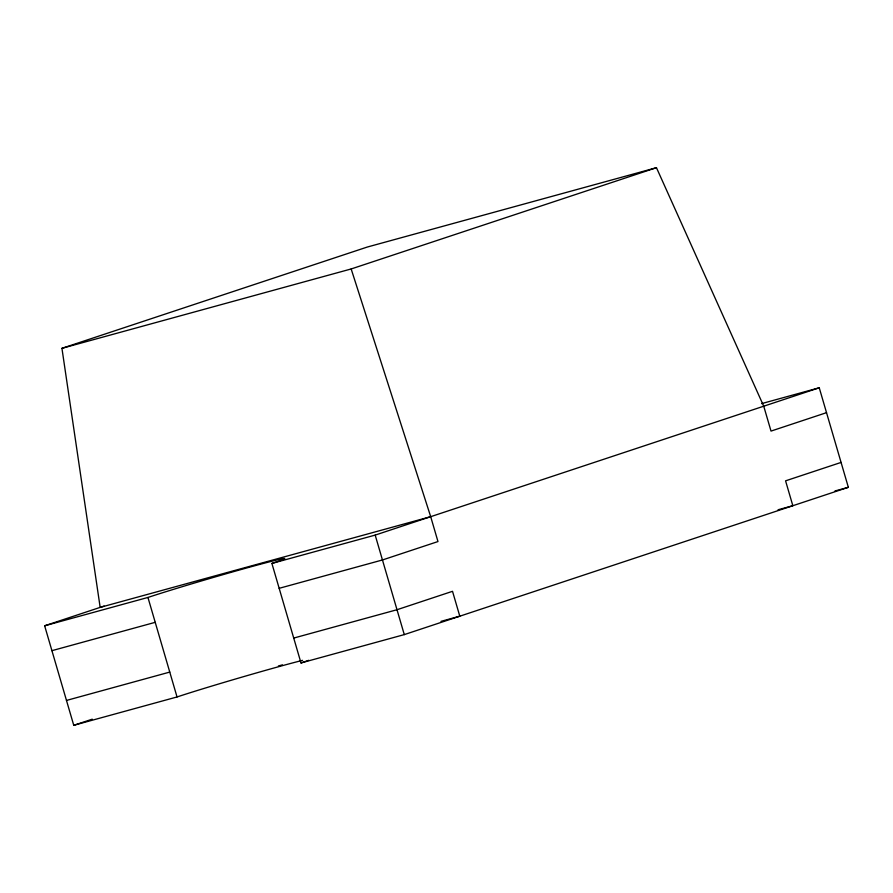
<?xml version="1.0" encoding="UTF-8"?>
<svg xmlns="http://www.w3.org/2000/svg" width="893" height="893" viewBox="0 0 893 893"><rect width="100%" height="100%" fill="white"/><g stroke="black" fill="none" stroke-linecap="round" stroke-linejoin="round"><path stroke-width="1.34" d="M279.163 588.32L382.461 559.967L437.972 541.56L430.694 516.679L100.161 607.385L61.941 348.326L367.235 247.06L656.455 167.694L763.738 406.203L771.016 431.085L826.527 412.666M61.941 348.326L351.161 268.96L656.455 167.694M302.526 660.362A77.78 1.898 -16.3 0 0 177.037 696.964L73.751 725.306L44.65 625.792L104.124 606.068M271.896 563.438L375.183 535.097L819.249 387.785L848.35 487.31L404.283 634.61L300.997 662.952L271.896 563.438A77.78 1.898 -16.3 0 0 251.547 566.631A77.78 1.898 -16.3 0 0 147.948 597.45L44.65 625.792M841.072 462.429L785.572 480.836L792.839 505.717L778.06 509.769M73.751 725.306L92.258 719.178M761.573 403.625L819.249 387.785M51.928 650.673L155.215 622.332M66.473 700.436L169.77 672.083M293.719 638.071L397.005 609.729L452.517 591.311L459.795 616.192L440.986 621.361M834.933 490.983L848.35 487.31M278.404 665.966L282.434 664.861M351.161 268.96L430.694 516.679M375.183 535.097L404.283 634.61M147.948 597.45L177.037 696.964M308.71 660.307A77.78 1.898 -16.3 0 1 300.997 662.952"/></g></svg>
